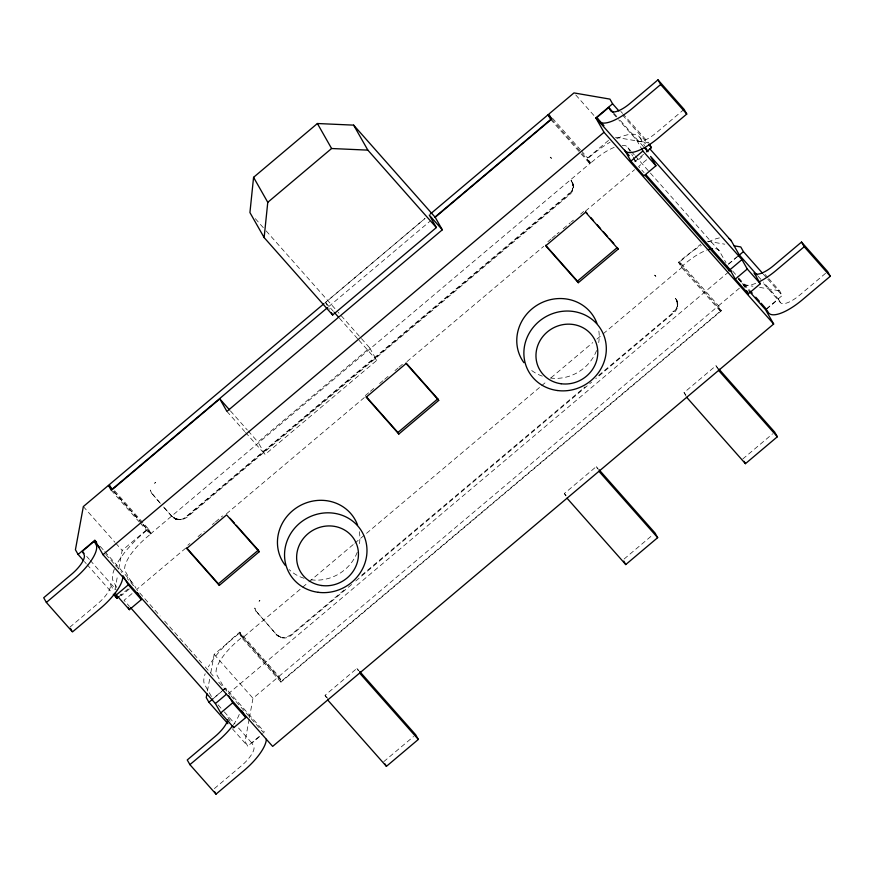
<?xml version="1.0" encoding="UTF-8"?>
<svg xmlns="http://www.w3.org/2000/svg" width="874" height="874" viewBox="0 0 874 874"><rect width="100%" height="100%" fill="white"/><g stroke="black" fill="none" stroke-linecap="round" stroke-linejoin="round"><path stroke-width="0.66" stroke-dasharray="4.37 3.28" d="M114.964 589.688L117.608 575.3M118.798 568.755L122.163 550.434L147.291 529.251L140.965 522.106M207.444 691.039L209.847 677.951M210.809 672.718L214.163 654.397L239.29 633.213L278.118 677.088L280.958 682.081L721.334 310.816L718.494 305.813L679.666 261.938L700.773 244.141M249.145 719.204L245.07 741.458L247.735 746.145L262.517 733.679M249.385 717.904L252.979 698.271L278.118 677.088M568.865 193.952L569.608 193.099L185.933 516.796M325.008 302.819L425.059 218.456L325.543 302.491L329.422 309.309M328.711 306.621L429.811 221.395M140.201 523.023L150.131 534.243L590.507 162.979L587.667 157.976L608.774 140.179M114.603 490.74L148.416 528.945L144.428 532.31A52.287 17.633 -41.5 0 0 115.816 565.948M369.669 347.874L376.77 360.372L265.073 454.535L257.972 442.036L369.669 347.874L338.162 312.269M148.416 528.945L151.082 533.632L147.083 536.997A36.599 12.334 -41.5 0 0 125.375 571.476L133.372 585.536L127.145 578.501M550.707 119.465L589.852 163.7L593.85 160.346A36.599 12.334 -41.5 0 1 615.405 146.898M69.8 627.248L97.724 603.705A20.91 7.047 -41.5 0 0 110.124 583.996L113.948 590.737M684.091 109.348L656.166 132.892A20.91 7.047 -41.5 0 1 636.665 140.091L618.661 119.749M118.875 596.647L128.729 588.333M634.666 161.788L643.537 154.316M129.374 588.901L121.399 595.62L120.066 593.282M633.3 158.784L635.966 161.799L643.952 155.069M187.844 545.223L189.887 543.497M198.07 536.592L204.21 531.425M212.393 524.52L214.436 522.794M215.463 521.931L222.619 515.9M365.299 395.605L369.396 392.164M370.412 391.301L375.525 386.985M379.622 383.533L383.708 380.092M384.735 379.229L388.821 375.776M394.961 370.598L398.031 368.02M399.057 367.156L403.143 363.704M547.867 241.694L550.937 239.105M551.964 238.241L556.05 234.789M557.077 233.926L559.12 232.2M563.217 228.759L570.372 222.717M571.388 221.854L573.442 220.128M580.598 214.097L583.668 211.508M185.736 548.129L136.683 589.491L160.128 615.995M226.442 513.814L365.266 396.774M407.011 361.574L543.748 246.304M585.493 211.104L634.557 169.742M132.04 593.588L124.064 600.307L129.494 606.447M646.607 159.767L638.632 166.486L644.062 172.626M278.915 676.41L717.696 306.49L720.351 311.177L281.57 681.097L278.915 676.41L239.76 632.175L235.772 635.529A52.287 17.633 -41.5 0 0 208.383 666.873M720.351 311.177L681.207 266.931L678.541 262.244L682.528 258.879A52.287 17.633 -41.5 0 1 701.374 245.452M239.76 632.175L242.426 636.862L238.438 640.227A36.599 12.334 -41.5 0 0 216.73 674.695L224.716 688.767L212.753 698.85M681.207 266.931L685.194 263.566A36.599 12.334 -41.5 0 1 706.76 250.128M280.958 682.081L242.131 638.217L301.617 588.06M302.655 587.186L307.877 582.783M308.915 581.909L353.795 544.076M354.833 543.191L540.58 386.592M541.629 385.707L546.851 381.315M551.024 377.797L592.758 342.608M596.931 339.079L602.153 334.687M603.202 333.802L682.507 266.941L679.666 261.938M728.315 264.188L737.285 256.617M213.835 698.118L221.723 691.465M222.706 690.635L225.667 688.144L264.483 732.019M728.643 264.101L737.514 256.617M344.05 590.07L290.834 634.939C281.177 639.823 285.099 636.785 281.789 637.397C278.642 637.168 272.808 631.815 279.767 636.818M361.792 575.114L585.077 386.865M598.646 375.427L673.767 312.094L676.826 307.943C673.92 313.646 679.797 302.994 676.858 300.634L677.416 306.173L677.459 302.71L675.81 298.777C679.065 302.95 678.126 309.396 674.029 312.652L595.773 378.628M351.621 584.477L291.097 635.496C287.033 639.102 280.117 638.938 276.555 634.732L255.558 610.544L276.37 634.415L280.707 637.201M355.794 580.959L591.6 382.146M728.643 271.945L228.682 693.453L225.667 688.144M718.494 305.813L741.611 286.322M766.476 308.795L782.241 295.499L779.586 290.813L768.749 278.577M214.381 788.588L241.268 765.919A20.91 7.047 -41.5 0 0 253.678 746.221L251.898 743.097L260.878 735.526M766.465 309.265L778.439 299.181L763.308 282.084M326.363 697.638L325.041 695.3L356.953 668.391L358.755 670.434M565.697 495.864L564.375 493.515L596.276 466.618L598.089 468.661M686.035 396.141L684.036 392.634L715.948 365.725L717.751 367.768M825.569 273.311L799.71 295.106A20.91 7.047 -41.5 0 1 780.209 302.306L762.204 281.963M383.762 761.658L413.61 736.487M624.123 559.01L652.944 534.713M742.758 458.992L772.616 433.821M615.46 137.251L648.759 142.975L623.479 114.418M707.459 241.213L724.775 244.196M743.621 284.629L752.94 286.235M759.604 287.382L779.586 290.813M175.936 519.385L182.054 519.833L186.697 517.528L569.63 194.683C573.737 191.417 574.655 184.971 571.41 180.798L573.147 185.627L572.164 190.598L573.147 186.949L572.437 182.59L573.191 186.457L573.06 184.731C574.251 187.965 569.258 196.038 572.863 188.675L569.367 194.115L186.435 516.96L182.109 519.222L177.116 519.385L181.082 519.451L174.691 518.555L173.718 517.954L176.308 519.222L171.894 516.348L176.526 519.243L171.981 516.436L163.973 507.39M175.641 519.276L176.767 519.68L172.746 517.375L161.482 504.691M620.769 111.348L622.572 113.391M765.132 274.491L767.842 277.55M622.528 115.018L647.809 143.587M763.286 274.075L766.891 278.161M767.798 279.177L782.241 295.499M616.76 138.66A52.287 17.633 -41.5 0 1 639.943 137.644L645.373 143.784M614.127 113.5L616.793 116.526M620.354 120.546L643.482 146.69M757.966 276.053L762.423 281.078M613.264 113.653L617.765 118.733M622.222 145.335A36.599 12.334 -41.5 0 1 627.98 147.739L630.689 150.809M631.596 151.825L634.316 154.895M635.212 155.911L719.324 250.969L725.988 262.681M732.652 271.06L737.995 277.091M738.88 278.096L749.564 290.168M575.78 94.96L594.735 116.384M738.202 278.5L749.346 291.031M738.41 279.024L745.631 287.185M552.455 118.187L580.445 149.815M581.341 150.831L587.667 157.976M551.68 119.104L590.507 162.979M678.541 262.244L721.334 310.816M684.036 392.634L685.839 394.666M564.375 493.515L566.177 495.558M255.339 218.675L265.237 229.862M266.144 230.889L337.255 311.253M325.543 302.491L333.376 311.341M339.483 318.245L358.122 339.309M359.017 340.314L376.77 360.372M230.463 410.944L247.32 429.997M248.216 431.002L257.972 442.036M226.912 411.403L244.665 431.461M245.55 432.466L265.073 454.535M160.412 503.369L151.158 492.554L160.587 503.686M325.041 695.3L327.75 698.359M113.882 491.494L140.069 521.09M113.707 491.407L142.178 523.581M143.074 524.586L151.082 533.632M242.426 636.862L281.57 681.097M111.304 490.38L139.294 522.007M83.336 506.559L114.942 542.273M115.838 543.289L122.163 550.434M214.163 654.397L252.979 698.271M100.259 546.436L103.864 550.511M104.771 551.527L133.667 584.182L136.082 588.431M105.787 554.367L121.803 572.459M164.64 621.086L188.096 647.59M188.992 648.606L201.621 662.885M205.226 666.96L215.146 678.169M218.762 682.244L230.059 694.797M230.944 695.802L263.861 733.002M86.701 556.41L89.367 559.426M90.262 560.431L116.067 589.589M218.085 704.881L223.427 710.912M224.312 711.917L234.997 723.989M238.547 728.009L251.898 743.097M84.407 561.578L86.209 563.621M87.116 564.637L112.396 593.206M232.386 728.796L247.735 746.145M778.439 299.181L780.209 302.306M744.626 287.273L742.146 282.903A36.599 12.334 -41.5 0 0 757.124 282.761M639.943 137.644L644.608 145.849M636.665 140.091L641.756 149.061M627.98 147.739L632.645 155.943M633.311 157.112L635.966 161.799M715.948 365.725L717.947 369.243M589.852 163.7L587.197 159.013L591.185 155.659A52.287 17.633 -41.5 0 1 610.03 142.222M596.276 466.618L597.608 468.956M356.953 668.391L358.274 670.74M239.29 633.213L242.131 638.217M147.291 529.251L150.131 534.243M230.124 721.214L227.579 716.724A20.91 7.047 -41.5 0 1 227.95 718.013M211.421 696.512L204.756 684.79A52.287 17.633 -41.5 0 1 205.172 673.767M116.745 587.415L113.412 581.56A52.287 17.633 -41.5 0 1 114.319 569.247M708.115 241.89A52.287 17.633 -41.5 0 1 720.285 237.75M239.247 714.375A36.599 12.334 -41.5 0 1 233.434 724.677M715.522 248.642A36.599 12.334 -41.5 0 1 719.324 250.969M359.345 531.676A41.832 39.286 -29.6 0 1 359.17 545.529M357.226 552.324A41.832 39.286 -29.6 0 1 310.991 579.801M304.076 578.282A41.832 39.286 -29.6 0 1 289.152 569.608M598.865 331.038A41.832 39.286 -29.6 0 1 598.712 342.608M596.56 350.55A41.832 39.286 -29.6 0 1 550.325 378.027M542.295 376.137A41.832 39.286 -29.6 0 1 531.108 370.073M677.558 303.966L677.306 306.479L677.558 303.966M155.463 482.372L154.72 483.235L155.463 482.372M259.862 600.34L259.119 601.203L259.862 600.34M674.007 311.068L673.035 311.679L674.007 311.068M550.948 157.833L550.216 157.156L551.472 158.336L550.948 157.833M655.347 275.802L654.615 275.135L655.871 276.315L655.347 275.802M676.268 299.553L675.438 298.427L676.268 299.553M571.869 181.573L571.039 180.459L571.869 181.573M255.962 611.221L254.782 608.02L255.962 611.221M151.563 493.253L150.383 490.041L151.563 493.253M677.383 301.967L676.989 300.874L677.754 303.748L677.383 301.967M572.983 183.999L572.601 182.895L573.355 185.769L572.983 183.999"/><path stroke-width="1.31" d="M442.31 229.807L435.208 217.298L353.642 125.135L317.393 123.518L253.569 177.324L249.931 212.568L264.134 237.575L332.644 314.99L436.355 227.557L429.254 215.059L442.31 229.807L226.912 411.403L219.811 398.905L111.304 490.38L108.463 485.376L83.336 506.559L75.426 549.746L78.081 554.433L83.5 560.551M264.134 237.575L267.772 202.32L253.569 177.324M206.963 693.661L206.242 697.583L208.908 702.27L227.874 723.694M267.772 202.32L331.596 148.514L367.845 150.131L436.355 227.557M323.97 303.693L109.261 484.699L111.927 489.385L327.674 307.506M430.27 214.064L548.042 114.778L551.603 118.798M435.023 217.003L550.707 119.465L548.042 114.778M435.208 217.298L551.68 119.104L548.839 114.101L573.967 92.917L609.932 99.112L612.598 103.798L618.923 110.932M78.081 554.433L94.84 540.307L96.643 542.35M94.84 540.307L103.001 554.684L272.655 746.396L773.654 324.003L604.01 132.291L595.85 117.924L612.598 103.798M122.731 575.966A36.599 12.334 -41.5 0 1 100.39 608.391L72.466 631.935L46.366 602.437L43.7 597.75L71.624 574.207A20.91 7.047 -41.5 0 0 84.024 554.509L82.254 551.385L94.217 541.29L99.56 547.332M608.785 107.469L610.565 110.594A20.91 7.047 -41.5 0 0 630.067 103.394L657.991 79.851L660.657 84.538L632.732 108.081A36.599 12.334 -41.5 0 1 598.592 120.688L596.822 117.564L608.785 107.469L613.231 112.495M46.366 602.437L74.29 578.894A36.599 12.334 -41.5 0 0 95.998 544.415L94.217 541.29M103.001 554.684L604.01 132.291M137.36 592.561L141.359 599.597L129.385 609.681L116.34 594.943L128.303 584.848L123.332 576.097M741.95 259.622L729.976 269.716L735.307 279.09L748.352 293.839L760.325 283.744L747.27 269.006L741.95 259.622L650.595 156.402L655.926 165.776L643.963 175.86L630.908 161.111L642.871 151.027L641.756 149.061M657.991 79.851L684.091 109.348L686.756 114.035L658.832 137.579A36.599 12.334 -41.5 0 1 624.692 150.175L630.908 161.111M113.292 594.222L116.908 598.308L118.875 596.647M646.498 151.825L651.425 147.662L649.426 144.155M258.311 550.183L259.196 551.745L219.308 585.372L218.424 583.81L258.311 550.183L236.275 525.274M437.808 398.85L438.704 400.412L398.817 434.039L397.921 432.477L437.808 398.85L406.071 362.972M578.315 282.706L577.43 281.144L617.317 247.517L618.202 249.079L578.315 282.706L545.693 245.834L585.58 212.207L618.202 249.079M208.908 702.27L212.852 698.949M738.497 255.787L743.424 251.636L740.759 246.949L734.094 245.802M242.022 711.01L245.758 717.576L233.784 727.66L220.74 712.911L215.408 703.537L226.377 694.295M220.74 712.911L232.703 702.827L228.715 695.791M735.307 279.09L747.27 269.006M767.055 310.314L768.246 312.389A36.599 12.334 -41.5 0 0 802.376 299.793L830.3 276.25L827.634 271.563L801.534 242.065L773.61 265.609A20.91 7.047 -41.5 0 1 754.109 272.808L760.325 283.744M266.319 739.284A36.599 12.334 -41.5 0 1 243.933 770.606L216.009 794.149L189.909 764.652L217.834 741.108A36.599 12.334 -41.5 0 0 232.67 725.693L233.784 727.66M801.534 242.065L804.2 246.752L776.276 270.295A36.599 12.334 -41.5 0 1 759.211 281.789M327.695 699.987L386.417 766.345L418.329 739.437L415.674 734.75L359.662 671.451M567.029 498.202L625.751 564.571L657.663 537.663L655.008 532.976L598.996 469.677M686.702 397.32L745.424 463.679L777.336 436.771L774.67 432.084L718.657 368.784M660.657 84.538L686.756 114.035M804.2 246.752L830.3 276.25M648.716 144.603L651.425 147.662M743.424 251.636L762.379 273.059M649.895 148.897L731.298 240.874L739.284 254.935L757.081 275.048M644.378 147.695L647.94 151.715L645.941 148.198M642.871 151.027L655.926 165.776M596.822 117.564L603.934 125.605M750.449 291.173L752.23 293.183M755.791 297.204L759.353 301.224M761.123 303.234L766.465 309.265M595.85 117.924L629.247 155.67M645.864 174.669L731.177 270.864M749.236 291.261L765.493 309.625L773.654 324.003M644.903 175.259L729.692 271.071L726.665 265.762M585.569 211.639L587.339 213.638M590.857 217.626L593.512 220.609M597.029 224.596L600.558 228.584M603.202 231.566L607.616 236.548M609.375 238.547L613.788 243.529M718.614 370.412L777.336 436.771M545.682 245.277L577.43 281.144M598.941 471.304L657.663 537.663M438.704 400.412L406.082 363.54L366.184 397.167L398.817 434.039M334.25 312.324L338.599 317.24M366.184 396.61L397.921 432.477M219.811 398.905L229.567 409.939M230.102 518.293L234.505 523.275M259.196 551.745L226.574 514.873L186.686 548.501L219.308 585.372M359.607 673.078L418.329 739.437M186.686 547.943L218.424 583.81M108.463 485.376L112.08 489.462M128.303 584.848L141.359 599.597M232.703 702.827L245.758 717.576M82.254 551.385L84.035 553.395M130.401 607.463L215.408 703.537M746.494 290.561L748.352 293.839M744.091 461.33L745.424 463.679M623.763 561.053L625.751 564.571M353.642 125.135L367.845 150.131M317.393 123.518L331.596 148.514M331.355 312.717L332.644 314.99M385.095 763.996L386.417 766.345M128.063 607.343L129.385 609.681M115.226 592.976L116.34 594.943M115.576 595.959L116.908 598.308M214.676 791.8L216.009 794.149M189.909 764.652L187.244 759.965L215.168 736.421A20.91 7.047 -41.5 0 0 227.83 719.673M70.466 628.417L71.799 630.755M729.145 238.678A52.287 17.633 -41.5 0 1 731.298 240.874M708.803 249.44A36.599 12.334 -41.5 0 1 712.485 248.653M285.295 565.38A41.832 39.286 -29.6 0 1 299.553 505.904A41.832 39.286 -29.6 0 1 357.575 525.034M523.93 362.688A41.832 39.286 -29.6 0 1 539.422 303.835A41.832 39.286 -29.6 0 1 596.909 323.26M561.119 383.752A31.377 29.465 -29.6 0 0 596.057 342.684A31.377 29.465 -29.6 0 0 543.442 335.802A31.377 29.465 -29.6 0 0 561.119 383.752M557.426 390.525A41.832 39.286 -29.6 0 0 604.01 335.758A41.832 39.286 -29.6 0 0 533.85 326.581A41.832 39.286 -29.6 0 0 557.426 390.525M321.785 585.536A31.377 29.465 -29.6 0 0 356.723 544.458A31.377 29.465 -29.6 0 0 304.108 537.576A31.377 29.465 -29.6 0 0 321.785 585.536M318.092 592.299A41.832 39.286 -29.6 0 0 364.677 537.543A41.832 39.286 -29.6 0 0 294.516 528.355A41.832 39.286 -29.6 0 0 318.092 592.299"/></g></svg>
